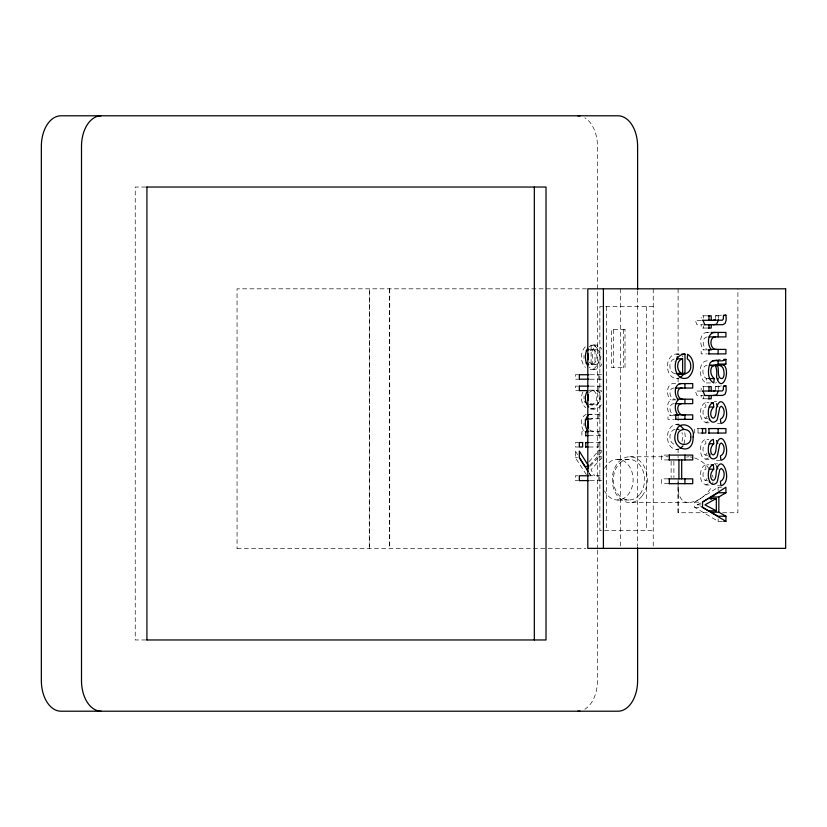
<?xml version="1.0" encoding="UTF-8"?>
<svg xmlns="http://www.w3.org/2000/svg" width="827" height="827" viewBox="0 0 827 827"><rect width="100%" height="100%" fill="white"/><g stroke="black" fill="none" stroke-linecap="round" stroke-linejoin="round"><path stroke-width="0.62" stroke-dasharray="4.13 3.1" d="M707.354 512.74L678.099 512.74L678.099 481.945M584.038 423.414L584.089 425.585M715.644 318.56L715.562 315.811L721.444 315.17M591.109 364.666L595.006 364.666L595.006 344.993L590.344 344.962L591.109 344.993L591.109 364.666C597.869 363.849 598.924 352.902 593.393 349.738L593.755 345.117L597.663 345.117L599.906 346.606L601.694 349.159M595.006 364.666C601.767 363.849 602.821 352.902 597.29 349.738L597.663 345.117M583.996 355.321L583.965 358.36M710.476 382.932L706.02 382.932L706.403 378.559C701.885 376.626 701.389 365.772 707.002 365.317M584.027 395.957L584.017 398.893M715.572 389.682L715.562 386.56L721.444 385.909M712.502 484.198L713.008 481.945M707.116 416.229C703.591 423.434 700.541 407.732 705.938 407.008L705.555 402.635L708.894 402.635M707.116 452.979C703.591 460.184 700.541 444.481 705.938 443.758L705.555 439.385L708.894 439.385M707.116 478.419C703.591 485.635 700.541 469.922 705.938 469.209L705.555 464.836L708.894 464.836M684.022 443.923L685.314 436.935L684.715 432.087M682.017 441.308L682.947 436.935L682.006 432.583M582.89 391.957C580.42 396.981 581.102 404.196 585.785 407.711M601.849 363.88L600.847 365.896L597.849 368.573A20.592 13.232 -90 0 1 592.608 369.1L589.279 367.415M601.363 404.734C599.162 409.241 593.559 409.53 589.206 408.931M710.579 488.509C705.772 495.931 697.812 501.958 688.777 502.558L629.802 502.558M708.45 457.993C699.218 463.647 697.688 441.494 705.555 439.385M589.02 461.735L598.851 450.477L601.777 450.477M589.641 465.487L601.932 451.408M590.385 466.097L598.851 456.835L598.851 450.477M601.911 457.765L590.902 469.808L594.634 475.773M585.299 346.792C580.078 352.095 580.172 362.143 585.382 367.415M715.582 383.128L716.399 382.363M589.413 392.298C603.452 382.343 604.992 410.481 589.072 404.362M589.393 419.599L592.432 418.741M707.953 421.832C698.712 425.254 698.153 404.951 705.555 402.635M707.953 484.022C698.712 487.454 698.153 467.152 705.555 464.836M589.196 346.792L590.767 345.665L595.006 344.993M676.124 399.886L670.552 399.886C666.138 403.524 666.862 411.246 670.346 415.34M590.178 350.689L592.639 349.687L592.639 364.418L588.741 364.418M722.591 521.341L718.136 521.341L694.721 507.344L694.721 502.154L718.136 487.248L721.485 487.248M700.831 502.971L697.182 504.863L700.552 506.238M588.969 414.751L592.318 414.265M675.07 429.285C668.175 430.846 668.185 443.158 675.142 444.616M586.322 414.389C579.665 416.622 580.502 427.135 584.307 431.684L581.888 431.684L581.888 435.715L584.317 435.715M686.575 457.073L688.777 456.762M679.546 424.592C663.988 421.181 663.244 451.573 678.678 449.309M707.157 336.92C701.554 337.561 702.35 346.999 706.506 349.077M678.647 354.111C665.497 352.147 663.574 374.92 674.78 378.259A20.592 13.232 -90 0 0 678.347 378.249M676.445 449.309L678.243 449.133M590.385 409.024C599.12 408.734 601.839 396.133 596.712 390.292L601.777 390.292M590.385 404.424C599.585 404.827 598.562 388.132 589.269 390.292M673.912 403.669C668.061 403.803 669.167 414.151 674.336 414.74M707.705 332.433C699.094 332.009 699.249 345.117 703.591 349.852M674.243 388.039C667.761 387.605 669.177 399.699 675.07 399.193M707.199 360.81C697.533 361.316 698.887 379.531 706.02 382.932M145.759 187.036L135.235 187.036L135.235 639.964L145.759 639.964M586.539 288.819L237.049 288.819L237.06 548.363M653.196 306.631L599.864 306.631L599.864 530.552L653.196 530.552M706.754 315.811L701.172 315.811L701.172 318.064M715.562 315.811L721.134 315.811M701.172 320.307L695.249 320.307L696.975 324.753L703.405 324.753M706.754 328.04L701.172 328.04L701.172 324.753M707.002 332.433L709.235 332.433M588.741 349.687L592.639 349.687M593.393 349.738L597.29 349.738M706.93 349.852L701.172 349.852L701.172 353.884L707.23 353.884M679.412 354.142L676.414 354.111M718.136 359.394L720.369 359.394M594.417 369.297L590.519 369.297A20.592 13.232 -90 0 0 593.951 368.573C601.084 363.591 601.487 349.749 593.755 345.117M577.908 374.734L575.437 374.734L575.437 379.211L577.908 379.211M590.23 374.734L601.777 374.734M676.589 378.446L678.822 378.446M706.403 378.559L708.625 378.559M590.23 379.211L601.777 379.211M675.618 383.583C666.438 381.774 665.528 394.996 670.552 399.886M577.908 386.137L575.437 386.137L575.437 390.592L577.835 390.592M590.23 386.137L601.777 386.137M706.754 386.56L701.172 386.56L701.172 389.93M715.562 386.56L721.134 386.56M590.633 390.21L594.53 390.21M701.172 391.057L695.249 391.057L696.975 395.502L703.405 395.502M706.754 398.779L701.172 398.779L701.172 395.502M714.27 401.643L716.492 401.643M587.718 414.275L601.777 414.265M673.685 415.34L667.968 415.34L667.968 419.341L674.026 419.341M705.348 418.483L707.571 418.483M588.535 418.741L601.777 418.741M705.679 422.814L709.018 422.814M717.526 423.558L719.759 423.558M701.41 428.572L694.721 428.572L694.721 433.048L701.41 433.048M589.589 431.239L602.749 431.239M589.165 435.715L601.777 435.715M578.745 442.517L575.437 442.517L575.437 446.993L578.745 446.993M589.165 442.517L601.777 442.517M589.165 446.993L601.777 446.993M586.364 474.708L575.437 457.682L575.437 451.149L577.391 451.149M668.195 455.098L661.517 455.098L661.517 459.926L668.195 459.926M705.348 455.243L707.571 455.243M629.802 456.762L668.268 456.762M598.851 456.835L601.777 456.835M575.437 457.682L577.391 457.682M617.531 459.305L628.985 459.305M705.679 459.564L709.018 459.564M716.42 460.308L719.759 460.308M714.27 463.833L717.609 463.833M578.021 475.773L575.437 475.773L575.437 480.59L577.908 480.59M589 475.773L602.749 475.773M668.195 478.854L661.517 478.854L661.517 483.681L668.195 483.681M590.23 480.59L601.777 480.59M705.348 480.683L707.571 480.683M705.679 485.004L709.018 485.004M717.526 485.759L719.759 485.759M617.531 500.015L628.985 500.015M694.721 502.154L701.41 502.154M697.182 504.863L700.521 504.863M694.721 507.344L701.41 507.344M722.622 512.74L737.891 512.74L737.891 288.819M237.049 548.363L547.174 548.363M548.136 548.363L585.878 548.363M593.486 431.239L591.119 430.908L589.062 429.161M676.207 424.592L678.843 424.882M594.282 404.424L591.698 404.072L589.351 402.429M594.282 409.024L590.798 408.28M690.038 456.917L692.55 457.238M688.777 502.558C679.267 502.702 677.654 491.517 678.109 484.198M674.822 373.577C668.288 372.253 668.133 360.014 674.822 358.835L674.822 361.296M592.639 364.418L589.093 362.102M694.587 457.931C700.8 460.039 706.237 464.402 709.876 469.839M715.231 464.598L715.862 465.146M682.079 355.755L683.019 356.933M600.609 390.292L601.694 391.76M588.896 472.579L590.954 475.773M589.496 473.778L590.736 475.773M575.437 451.149L578.145 455.512M712.502 475.111L713.008 477.375M718.105 315.17L718.332 317.692A11.64 7.474 -90 0 1 718.363 318.54M718.105 385.909L718.332 388.442A11.64 7.474 -90 0 1 718.363 389.29M718.136 487.248L718.136 490.535M718.136 518.777L718.136 521.341M703.415 315.811L703.415 318.064M703.415 325.848L703.415 328.04M703.415 386.56L703.415 389.93M703.415 396.598L703.415 398.779M698.029 428.572L698.029 433.048M678.099 288.819L678.099 354.68M678.099 377.794L678.099 383.097M678.099 416.477L678.099 425.502M678.099 448.71L678.099 458.003M678.099 479.66L678.099 512.74M673.891 461.187L673.891 477.592M671.131 461.187L671.131 477.592M653.237 288.819L653.237 547.071M646.652 306.631L646.652 530.552M637.607 290.887L637.607 546.44M623.382 329.528L623.382 367.695M620.426 288.819L620.426 547.071M613.324 329.528L613.324 367.695M606.408 306.631L606.408 530.552M598.851 374.734L598.851 379.211M598.851 386.137L598.851 390.292M598.851 414.265L598.851 418.741M598.851 431.239L598.851 435.715M598.851 442.517L598.851 446.993M598.851 475.773L598.851 480.59M597.456 549.025L597.456 146.317A30.537 19.631 -90 0 0 584.865 117.816M597.456 550.317L597.456 680.683A30.537 19.631 -90 0 1 584.865 709.184M389.724 288.819L389.724 548.363M389.631 288.819L389.631 548.363M604.568 468.351A20.355 15.589 -90 0 1 627.817 464.35A20.355 15.589 -90 0 1 627.817 494.959A20.355 15.589 -90 0 1 604.568 490.959M625.016 329.528L611.691 329.528L611.691 367.695L625.016 367.695L625.016 329.528M369.369 548.363L369.369 288.819L369.266 548.363M642.207 495.849A22.898 17.543 -90 0 0 634.34 457.538A22.898 17.543 -90 0 0 612.859 485.583A22.898 17.543 -90 0 0 642.207 495.849M640.005 494.05A20.355 15.589 -90 0 0 633.017 459.998A20.355 15.589 -90 0 0 613.923 484.932A20.355 15.589 -90 0 0 640.005 494.05"/><path stroke-width="1.24" d="M723.842 364.965C731.12 371.995 721.671 394.458 716.596 377.288C718.529 354.566 704.594 369.772 714.197 378.559L713.815 382.932C706.92 379.51 707.953 369.297 709.969 363.115C713.556 357.895 721.402 363.156 725.93 359.394L725.93 364.066L723.842 364.965L716.048 364.965L716.616 366.072M718.27 391.233L716.564 394.955L713.174 395.502M588.183 353.842L588.09 359.724M588.214 394.582L588.193 400.227M717.784 379.841L718.239 378.228M588.421 421.119L587.894 424.23L588.566 428.055M684.032 373.029L683.019 375.055L680.032 377.722M587.718 348.322C584.575 353.563 584.648 360.624 587.77 365.865M715.355 319.542L713.329 320.307M587.005 469.808L588.7 467.958M585.113 420.002L588.535 418.741M683.03 445.898L679.97 448.606M588.421 415.04C584.038 419.165 584.575 427.197 588.204 431.684L585.278 431.684M586.271 350.689L588.741 349.687M725.93 364.066L718.136 364.066L716.048 364.965M711.044 499.529L711.044 496.986L718.136 492.737L725.93 492.737L725.93 487.248L702.516 502.154L702.516 507.344L725.93 521.341L725.93 516.224L718.839 512.223L711.044 512.223L718.136 516.224L725.93 516.224M711.044 496.986L718.839 496.986L725.93 492.737M703.115 501.648L708.522 498.474L716.316 498.474L716.316 510.828L708.522 510.828L701.658 506.827M716.316 498.474L704.976 504.863L716.316 510.828M717.154 360.096L712.305 360.82M679.474 373.184L677.179 373.825C683.164 375.737 691.486 373.235 690.741 365.844C690.803 363.156 689.77 360.2 687.268 358.887L687.63 354.266C695.362 358.897 694.949 372.739 687.826 377.722A20.592 13.232 -90 0 1 682.575 378.259C671.989 375.169 672.889 353.863 684.983 354.142L684.983 373.825M713.732 407.008C705.762 414.947 716.172 426.401 716.254 408.931C721.578 387.47 733.849 420.478 720.875 423.558L720.42 419.134C725.01 417.449 725.496 408.373 721.258 406.233L719.717 407.556L717.784 417.273A9.211 5.923 -90 0 1 716.699 420.571C707.685 428.458 704.945 404.62 713.35 402.635L713.732 407.008L709.277 407.008M713.732 443.758C705.762 451.697 716.172 463.151 716.254 445.681C721.578 424.22 733.849 457.238 720.875 460.308L720.42 455.884C725.01 454.199 725.496 445.122 721.258 442.993L719.717 444.306L717.784 454.023A9.211 5.923 -90 0 1 716.699 457.331C707.685 465.208 704.945 441.38 713.35 439.385L713.732 443.758L709.277 443.758M713.732 469.209C705.762 477.138 716.172 488.602 716.254 471.132C721.578 449.661 733.849 482.679 720.875 485.759L720.42 481.335C725.01 479.65 725.496 470.573 721.258 468.433L719.717 469.746L717.784 479.474A9.211 5.923 -90 0 1 716.699 482.772C707.685 490.659 704.945 466.821 713.35 464.836L713.732 469.209L709.277 469.209M714.91 390.82L713.329 391.057M704.521 324.753L722.684 324.701L725.114 323.429L726.065 320.483A11.64 7.474 -90 0 0 726.137 317.692L725.899 315.17L723.367 315.811L723.367 318.933L722.322 320.204L702.288 320.307M704.521 395.502L722.684 395.44L725.114 394.179L726.065 391.233A11.64 7.474 -90 0 0 726.137 388.442L725.899 385.909L723.367 386.56L723.367 389.682L722.322 390.944L702.288 391.057M682.616 358.835C675.928 360.014 676.083 372.253 682.616 373.577L682.616 358.835L677.044 358.835M681.086 383.583C673.581 384.328 674.139 395.533 678.347 399.886C673.933 403.524 674.667 411.246 678.14 415.34L674.801 415.34M681.706 403.669C675.09 404.041 677.509 416.26 683.929 414.875M715.613 336.909C708.574 336.672 709.99 350.193 716.668 349.407M682.037 388.039C675.556 387.605 676.982 399.699 682.875 399.193M715.51 332.433C706.889 332.009 707.044 345.117 711.385 349.852L708.046 349.852M146.855 187.036L546.016 187.036L546.016 639.964L146.855 639.964M723.677 315.17L725.899 315.17M707.871 315.811L711.21 315.811L711.21 320.307M707.871 328.04L711.21 328.04L711.21 324.753M711.189 332.433L725.93 332.433L725.93 336.909L709.111 336.909M711.189 349.407L725.93 349.407L725.93 353.884L708.45 353.884M681.634 354.142L684.983 354.142M723.708 359.394L725.93 359.394M709.597 365.338C714.166 365.317 722.757 363.311 723.656 370.114C724.173 372.874 724.628 376.409 722.436 378.59C716.368 379.221 719.521 368.739 717.423 365.338M675.928 373.577L682.616 373.577M579.138 374.734L589 374.734M708.625 378.559L714.197 378.559M579.138 379.211L589 379.211M679.112 383.583L692.726 383.583L692.726 388.039L675.432 388.039M723.677 385.909L725.899 385.909M579.138 386.137L589 386.137M707.871 386.56L711.21 386.56L711.21 391.057M579.034 390.592L587.739 390.592C584.172 395.275 584.71 402.77 588.752 406.977M707.871 398.779L711.21 398.779L711.21 395.502M677.54 399.193L692.726 399.193L692.726 403.669L675.132 403.669M711.117 402.635L713.35 402.635M675.235 419.341L692.726 419.341L692.726 414.875L675.225 414.844M701.368 428.572L705.824 428.572L705.824 433.048L701.368 433.048M708.45 428.572L725.93 428.572L725.93 433.048L708.45 433.048M585.526 435.715L588.214 435.715M585.526 442.517L588.214 442.517M585.526 446.993L588.214 446.993M668.909 455.098L692.726 455.098L692.726 459.926L668.723 459.926M711.117 464.836L713.35 464.836M588.824 466.428L584.927 466.428L579.5 457.693M588.369 475.773L579.313 475.773L579.334 480.59M668.723 478.854L692.726 478.854L692.726 483.681L668.909 483.681M579.138 480.59L589 480.59M723.708 521.341L725.93 521.341M713.174 324.753L716.564 324.215L718.27 320.483A11.64 7.474 -90 0 0 718.343 319.522M710.682 365.338L713.556 366.051M588.741 364.418L585.981 363.043M677.685 429.275L678.977 429.606M586.684 430.609L587.222 430.908M586.601 403.39L587.801 404.072M680.114 425.398L683.691 429.213M588.214 471.514L579.334 457.682L579.334 451.149L588.152 465.332M716.471 403.731L717.826 406.708M716.471 440.481L717.826 443.458M716.471 465.921L717.826 468.909M584.803 401.374L585.454 402.429M703.043 320.307L704.769 324.753M703.043 391.057L704.769 395.502M718.839 496.986L718.839 512.223M718.136 332.433L718.136 336.909M718.136 349.407L718.136 353.884M718.136 360.562L718.136 364.066M718.136 428.572L718.136 433.048M708.977 315.811L708.977 320.307M708.977 324.753L708.977 328.04M708.977 349.852L708.977 353.884M708.977 386.56L708.977 391.057M708.977 395.502L708.977 398.779M708.977 428.572L708.977 433.048M702.516 428.572L702.516 433.048M684.932 383.583L684.932 388.039M684.932 399.193L684.932 403.669M684.932 414.875L684.932 419.341M684.932 455.098L684.932 459.926M684.932 478.854L684.932 483.681M681.686 459.926L681.686 478.854M678.926 459.926L678.926 478.854M677.179 356.602L677.179 359.063M675.762 415.34L675.762 419.341M669.312 455.098L669.312 459.926M669.312 478.854L669.312 483.681M637.607 289.595L637.607 146.317A30.537 19.631 -90 0 0 617.986 115.79L60.981 115.79A30.537 19.631 -90 0 0 41.35 146.317L41.35 680.683A30.537 19.631 90 0 0 60.981 711.21L617.986 711.21A30.537 19.631 -90 0 0 637.607 680.683L637.607 547.732M603.4 288.819L603.4 548.363M585.785 431.684L585.785 435.715M585.785 442.517L585.785 446.993M579.334 374.734L579.334 379.211M579.334 386.137L579.334 390.592M534.325 187.036L534.325 639.964M146.927 187.036L146.927 639.964M709.566 481.149A9.211 5.923 -90 0 1 709.256 481.996M709.566 418.948A9.211 5.923 -90 0 1 709.256 419.796M709.979 454.033A9.211 5.923 -90 0 1 709.256 456.545M101.132 115.79A30.537 19.631 90 0 0 81.501 146.317L81.501 680.683A30.537 19.631 90 0 0 101.132 711.21M577.825 115.79A30.537 19.631 -90 0 1 579.882 115.956M579.882 711.044A30.537 19.631 -90 0 1 577.825 711.21M693.109 436.935C693.719 457.476 669.301 448.854 675.928 432.107C678.274 418.989 695.848 425.46 693.109 436.935M690.741 436.935C692.189 446.911 676.31 446.921 677.758 436.935C676.341 426.98 692.147 427.011 690.741 436.935M785.65 288.819L587.811 288.819L587.811 548.363L785.65 548.363L785.65 288.819M582.642 442.517L579.334 442.517L579.334 446.993L582.642 446.993L582.642 442.517"/></g></svg>
